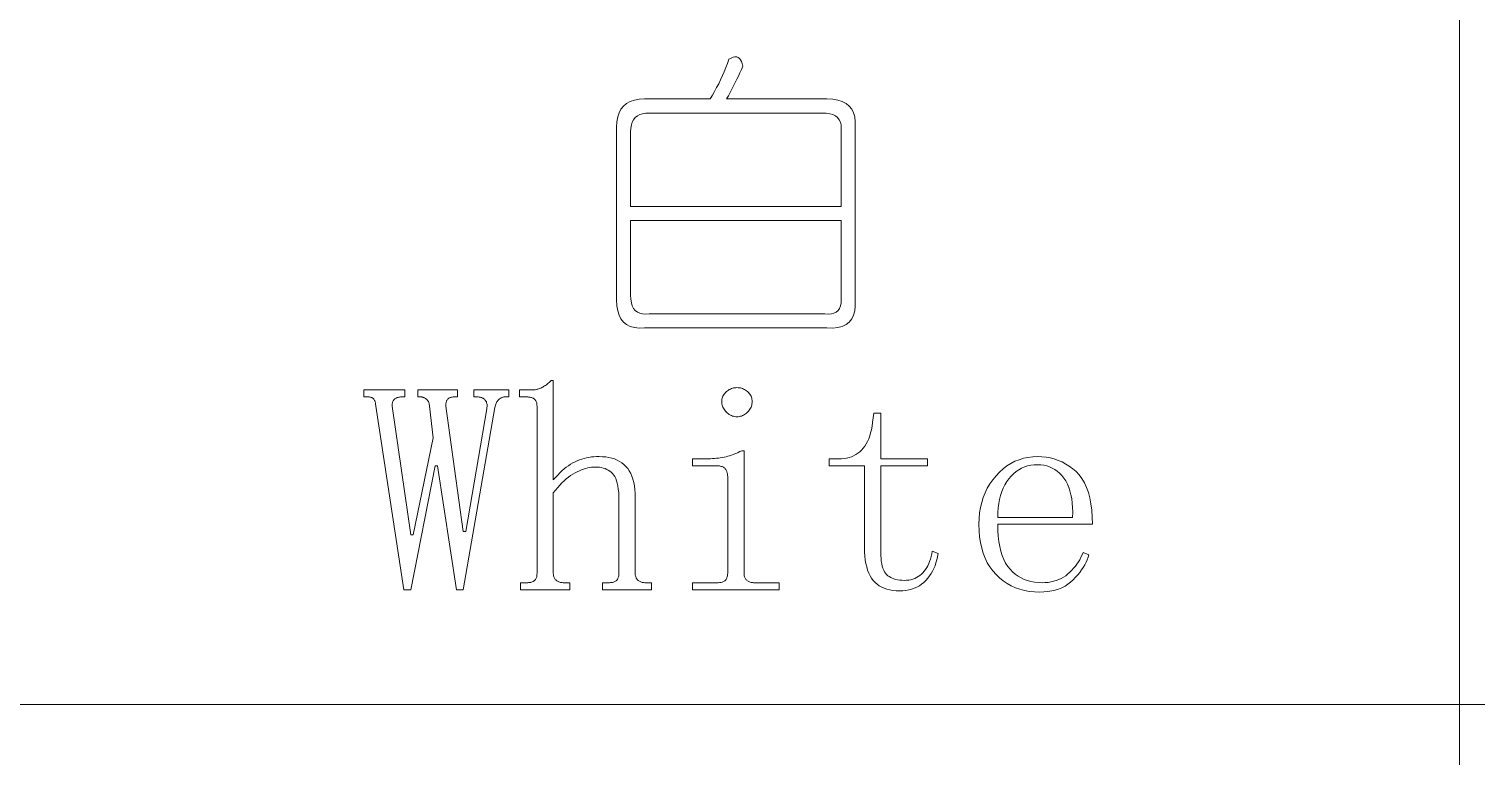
# Model space of a CAD drawing. Extents: x 1 to 297, y 1 to 210.
# Drawn here: x 241.71 to 252.32, y 50.69 to 56.02 of the extents above; entities that cross this region are included whole.
import ezdxf

# ---------------------------------------------------------------- set-up
doc = ezdxf.new("R2010")
doc.units = 0

msp = doc.modelspace()

# ---------------------------------------------------------------- linework, layer by layer
at = {"color": 7, "lineweight": 13}
for p, q in [((252.196, 61.841), (252.196, 29.51)), ((220.3, 51.064), (295.449, 51.064))]:
    msp.add_line(p, q, dxfattribs=at)
for points in [[(246.839, 55.798), (246.856, 55.807), (246.871, 55.813), (246.884, 55.815), (246.897, 55.815), (246.908, 55.811), (246.917, 55.804), (246.926, 55.795), (246.932, 55.782), (246.938, 55.766), (246.942, 55.747), (246.932, 55.723), (246.921, 55.699), (246.91, 55.675), (246.898, 55.651), (246.886, 55.627), (246.874, 55.603), (246.862, 55.579), (246.849, 55.555), (246.836, 55.531), (246.822, 55.507), (247.559, 55.507), (247.601, 55.505), (247.639, 55.499), (247.671, 55.488), (247.699, 55.474), (247.722, 55.455), (247.74, 55.433), (247.754, 55.406), (247.762, 55.375), (247.766, 55.34), (247.765, 55.301), (247.765, 54.033), (247.766, 53.99), (247.762, 53.953), (247.754, 53.92), (247.74, 53.893), (247.722, 53.87), (247.699, 53.852), (247.671, 53.838), (247.639, 53.83), (247.601, 53.826), (247.559, 53.827), (246.222, 53.827), (246.183, 53.826), (246.148, 53.83), (246.117, 53.838), (246.09, 53.852), (246.068, 53.87), (246.049, 53.893), (246.035, 53.92), (246.025, 53.953), (246.018, 53.99), (246.016, 54.033), (246.016, 55.301), (246.018, 55.34), (246.025, 55.375), (246.035, 55.406), (246.049, 55.433), (246.068, 55.455), (246.09, 55.474), (246.117, 55.488), (246.148, 55.499), (246.183, 55.505), (246.222, 55.507), (246.702, 55.507), (246.719, 55.535), (246.735, 55.562), (246.75, 55.591), (246.765, 55.619), (246.779, 55.648), (246.793, 55.678), (246.805, 55.707), (246.817, 55.737), (246.829, 55.768)], [(247.525, 55.404), (246.256, 55.404), (246.23, 55.403), (246.207, 55.399), (246.186, 55.392), (246.169, 55.382), (246.153, 55.37), (246.141, 55.355), (246.132, 55.337), (246.125, 55.316), (246.121, 55.293), (246.119, 55.267), (246.119, 54.718), (247.662, 54.718), (247.662, 55.267), (247.664, 55.293), (247.662, 55.316), (247.657, 55.337), (247.648, 55.355), (247.636, 55.37), (247.621, 55.382), (247.602, 55.392), (247.58, 55.399), (247.554, 55.403)], [(247.662, 54.615), (246.119, 54.615), (246.119, 54.067), (246.121, 54.038), (246.125, 54.012), (246.132, 53.99), (246.141, 53.971), (246.153, 53.955), (246.169, 53.943), (246.186, 53.935), (246.207, 53.93), (246.23, 53.928), (246.256, 53.93), (247.542, 53.93), (247.568, 53.928), (247.591, 53.93), (247.61, 53.935), (247.627, 53.943), (247.641, 53.955), (247.651, 53.971), (247.658, 53.99), (247.663, 54.012), (247.664, 54.038), (247.662, 54.067)], [(245.228, 53.373), (245.228, 53.321), (245.193, 53.321), (245.19, 53.321), (245.186, 53.32), (245.183, 53.32), (245.179, 53.318), (245.175, 53.317), (245.171, 53.315), (245.167, 53.313), (245.163, 53.31), (245.159, 53.307), (245.155, 53.304), (245.151, 53.3), (245.147, 53.296), (245.143, 53.291), (245.14, 53.286), (245.137, 53.28), (245.134, 53.274), (245.131, 53.267), (245.129, 53.26), (245.127, 53.252), (245.125, 53.244), (244.893, 51.907), (244.842, 51.907), (244.705, 52.815), (244.688, 52.815), (244.508, 51.907), (244.456, 51.907), (244.251, 53.253), (244.251, 53.259), (244.25, 53.266), (244.249, 53.272), (244.249, 53.277), (244.247, 53.283), (244.246, 53.288), (244.244, 53.292), (244.242, 53.296), (244.24, 53.3), (244.238, 53.304), (244.235, 53.307), (244.232, 53.31), (244.229, 53.313), (244.225, 53.315), (244.222, 53.317), (244.218, 53.318), (244.213, 53.32), (244.209, 53.32), (244.204, 53.321), (244.199, 53.321), (244.165, 53.321), (244.165, 53.373), (244.465, 53.373), (244.465, 53.321), (244.439, 53.321), (244.433, 53.321), (244.426, 53.32), (244.42, 53.32), (244.415, 53.318), (244.409, 53.317), (244.404, 53.315), (244.4, 53.313), (244.395, 53.31), (244.391, 53.307), (244.388, 53.304), (244.385, 53.3), (244.382, 53.296), (244.379, 53.292), (244.377, 53.288), (244.375, 53.283), (244.373, 53.277), (244.372, 53.272), (244.371, 53.266), (244.371, 53.259), (244.371, 53.253), (244.508, 52.31), (244.525, 52.31), (244.671, 53.021), (244.645, 53.253), (244.645, 53.259), (244.644, 53.266), (244.643, 53.272), (244.641, 53.277), (244.64, 53.283), (244.637, 53.288), (244.634, 53.292), (244.631, 53.296), (244.628, 53.3), (244.623, 53.304), (244.619, 53.307), (244.615, 53.31), (244.611, 53.313), (244.607, 53.315), (244.603, 53.317), (244.599, 53.318), (244.596, 53.32), (244.592, 53.32), (244.588, 53.321), (244.585, 53.321), (244.559, 53.321), (244.559, 53.373), (244.851, 53.373), (244.851, 53.321), (244.825, 53.321), (244.818, 53.321), (244.812, 53.32), (244.806, 53.32), (244.801, 53.318), (244.796, 53.317), (244.791, 53.315), (244.787, 53.313), (244.784, 53.31), (244.781, 53.307), (244.778, 53.304), (244.775, 53.3), (244.773, 53.296), (244.771, 53.292), (244.77, 53.288), (244.768, 53.283), (244.767, 53.277), (244.766, 53.272), (244.765, 53.266), (244.765, 53.259), (244.765, 53.253), (244.893, 52.335), (244.911, 52.335), (245.065, 53.235), (245.066, 53.244), (245.067, 53.252), (245.067, 53.259), (245.067, 53.266), (245.066, 53.273), (245.064, 53.279), (245.062, 53.285), (245.059, 53.29), (245.056, 53.295), (245.052, 53.3), (245.048, 53.304), (245.043, 53.307), (245.038, 53.311), (245.033, 53.313), (245.027, 53.316), (245.022, 53.318), (245.016, 53.319), (245.01, 53.32), (245.003, 53.321), (244.996, 53.321), (244.971, 53.321), (244.971, 53.373)], [(245.313, 51.907), (245.313, 51.958), (245.356, 51.958), (245.365, 51.958), (245.372, 51.959), (245.38, 51.96), (245.387, 51.961), (245.393, 51.963), (245.399, 51.964), (245.404, 51.967), (245.408, 51.969), (245.413, 51.972), (245.416, 51.975), (245.42, 51.979), (245.423, 51.983), (245.425, 51.987), (245.427, 51.992), (245.429, 51.997), (245.431, 52.002), (245.432, 52.008), (245.433, 52.014), (245.433, 52.02), (245.434, 52.027), (245.434, 53.253), (245.433, 53.259), (245.433, 53.266), (245.432, 53.272), (245.431, 53.277), (245.429, 53.283), (245.427, 53.288), (245.425, 53.292), (245.423, 53.296), (245.42, 53.3), (245.416, 53.304), (245.413, 53.307), (245.408, 53.31), (245.404, 53.313), (245.399, 53.315), (245.393, 53.317), (245.387, 53.318), (245.38, 53.32), (245.372, 53.32), (245.365, 53.321), (245.356, 53.321), (245.305, 53.321), (245.305, 53.373), (245.399, 53.373), (245.406, 53.373), (245.413, 53.373), (245.42, 53.374), (245.427, 53.375), (245.434, 53.377), (245.44, 53.379), (245.447, 53.381), (245.454, 53.384), (245.461, 53.386), (245.468, 53.39), (245.475, 53.393), (245.481, 53.397), (245.488, 53.402), (245.495, 53.406), (245.502, 53.411), (245.509, 53.416), (245.516, 53.422), (245.523, 53.428), (245.529, 53.434), (245.536, 53.441), (245.553, 53.441), (245.553, 52.713), (245.569, 52.731), (245.585, 52.748), (245.6, 52.764), (245.616, 52.779), (245.632, 52.793), (245.648, 52.806), (245.664, 52.817), (245.68, 52.828), (245.696, 52.837), (245.712, 52.845), (245.728, 52.853), (245.745, 52.859), (245.762, 52.865), (245.779, 52.87), (245.797, 52.874), (245.814, 52.878), (245.832, 52.881), (245.851, 52.882), (245.869, 52.884), (245.888, 52.884), (245.913, 52.883), (245.937, 52.881), (245.96, 52.877), (245.981, 52.872), (246.001, 52.866), (246.02, 52.858), (246.038, 52.848), (246.055, 52.837), (246.071, 52.825), (246.085, 52.811), (246.098, 52.796), (246.11, 52.779), (246.12, 52.76), (246.129, 52.74), (246.136, 52.718), (246.143, 52.694), (246.147, 52.669), (246.151, 52.642), (246.153, 52.614), (246.153, 52.584), (246.153, 52.027), (246.154, 52.02), (246.154, 52.014), (246.155, 52.008), (246.157, 52.002), (246.159, 51.997), (246.161, 51.992), (246.164, 51.987), (246.167, 51.983), (246.171, 51.979), (246.175, 51.975), (246.179, 51.972), (246.184, 51.969), (246.189, 51.967), (246.194, 51.964), (246.2, 51.963), (246.205, 51.961), (246.211, 51.96), (246.217, 51.959), (246.224, 51.958), (246.231, 51.958), (246.273, 51.958), (246.273, 51.907), (245.913, 51.907), (245.913, 51.958), (245.956, 51.958), (245.965, 51.958), (245.972, 51.959), (245.98, 51.96), (245.987, 51.961), (245.993, 51.963), (245.999, 51.964), (246.004, 51.967), (246.008, 51.969), (246.013, 51.972), (246.016, 51.975), (246.02, 51.979), (246.023, 51.983), (246.025, 51.987), (246.027, 51.992), (246.029, 51.997), (246.031, 52.002), (246.032, 52.008), (246.033, 52.014), (246.033, 52.02), (246.033, 52.027), (246.033, 52.567), (246.033, 52.595), (246.032, 52.621), (246.029, 52.645), (246.026, 52.668), (246.022, 52.688), (246.017, 52.706), (246.01, 52.723), (246.003, 52.737), (245.995, 52.749), (245.986, 52.76), (245.977, 52.769), (245.966, 52.777), (245.955, 52.784), (245.944, 52.79), (245.932, 52.795), (245.919, 52.799), (245.906, 52.803), (245.892, 52.805), (245.877, 52.806), (245.862, 52.807), (245.848, 52.806), (245.834, 52.805), (245.82, 52.803), (245.805, 52.8), (245.79, 52.796), (245.775, 52.791), (245.76, 52.786), (245.744, 52.779), (245.728, 52.772), (245.712, 52.764), (245.696, 52.755), (245.68, 52.744), (245.664, 52.733), (245.648, 52.72), (245.632, 52.706), (245.616, 52.691), (245.6, 52.675), (245.585, 52.657), (245.569, 52.638), (245.553, 52.618), (245.553, 52.027), (245.554, 52.02), (245.554, 52.014), (245.555, 52.008), (245.557, 52.002), (245.559, 51.997), (245.561, 51.992), (245.564, 51.987), (245.567, 51.983), (245.571, 51.979), (245.575, 51.975), (245.579, 51.972), (245.584, 51.969), (245.589, 51.967), (245.594, 51.964), (245.6, 51.963), (245.605, 51.961), (245.611, 51.96), (245.617, 51.959), (245.624, 51.958), (245.631, 51.958), (245.673, 51.958), (245.673, 51.907)], [(246.899, 53.39), (246.908, 53.389), (246.916, 53.389), (246.924, 53.387), (246.932, 53.385), (246.94, 53.382), (246.948, 53.379), (246.955, 53.375), (246.962, 53.371), (246.969, 53.365), (246.976, 53.36), (246.983, 53.354), (246.989, 53.347), (246.994, 53.341), (246.998, 53.334), (247.002, 53.327), (247.005, 53.319), (247.008, 53.311), (247.009, 53.304), (247.01, 53.295), (247.011, 53.287), (247.01, 53.278), (247.009, 53.27), (247.008, 53.262), (247.005, 53.254), (247.002, 53.246), (246.998, 53.239), (246.994, 53.231), (246.989, 53.224), (246.983, 53.217), (246.976, 53.21), (246.969, 53.203), (246.962, 53.197), (246.955, 53.192), (246.948, 53.188), (246.94, 53.184), (246.932, 53.181), (246.924, 53.179), (246.916, 53.177), (246.908, 53.176), (246.899, 53.175), (246.891, 53.176), (246.882, 53.177), (246.874, 53.179), (246.866, 53.181), (246.858, 53.184), (246.851, 53.188), (246.843, 53.192), (246.836, 53.197), (246.829, 53.203), (246.822, 53.21), (246.816, 53.217), (246.81, 53.224), (246.805, 53.231), (246.8, 53.239), (246.796, 53.246), (246.793, 53.254), (246.791, 53.262), (246.789, 53.27), (246.788, 53.278), (246.788, 53.287), (246.788, 53.295), (246.789, 53.304), (246.791, 53.311), (246.793, 53.319), (246.796, 53.327), (246.8, 53.334), (246.805, 53.341), (246.81, 53.347), (246.816, 53.354), (246.822, 53.36), (246.829, 53.365), (246.836, 53.371), (246.843, 53.375), (246.851, 53.379), (246.858, 53.382), (246.866, 53.385), (246.874, 53.387), (246.882, 53.389), (246.891, 53.389)], [(247.953, 52.181), (247.954, 52.158), (247.955, 52.136), (247.957, 52.116), (247.96, 52.098), (247.964, 52.08), (247.969, 52.065), (247.975, 52.051), (247.981, 52.039), (247.988, 52.028), (247.996, 52.018), (248.005, 52.01), (248.015, 52.003), (248.026, 51.996), (248.037, 51.991), (248.05, 51.986), (248.063, 51.982), (248.077, 51.979), (248.092, 51.977), (248.108, 51.976), (248.125, 51.975), (248.142, 51.976), (248.158, 51.978), (248.173, 51.98), (248.188, 51.984), (248.202, 51.989), (248.215, 51.996), (248.228, 52.003), (248.24, 52.011), (248.251, 52.021), (248.262, 52.031), (248.272, 52.043), (248.281, 52.055), (248.29, 52.069), (248.298, 52.083), (248.305, 52.099), (248.311, 52.115), (248.317, 52.132), (248.322, 52.15), (248.327, 52.17), (248.331, 52.19), (248.373, 52.173), (248.37, 52.149), (248.364, 52.126), (248.358, 52.104), (248.351, 52.083), (248.342, 52.063), (248.333, 52.044), (248.322, 52.026), (248.31, 52.008), (248.298, 51.991), (248.283, 51.975), (248.268, 51.961), (248.252, 51.948), (248.236, 51.936), (248.218, 51.926), (248.199, 51.918), (248.179, 51.911), (248.158, 51.905), (248.137, 51.901), (248.114, 51.899), (248.091, 51.898), (248.066, 51.899), (248.042, 51.901), (248.019, 51.905), (247.998, 51.911), (247.978, 51.918), (247.96, 51.926), (247.942, 51.936), (247.926, 51.948), (247.911, 51.961), (247.898, 51.975), (247.886, 51.992), (247.875, 52.01), (247.865, 52.029), (247.857, 52.051), (247.85, 52.074), (247.844, 52.099), (247.839, 52.125), (247.836, 52.154), (247.834, 52.184), (247.833, 52.215), (247.833, 52.815), (247.576, 52.815), (247.576, 52.867), (247.645, 52.867), (247.665, 52.868), (247.685, 52.869), (247.703, 52.873), (247.721, 52.877), (247.738, 52.883), (247.754, 52.89), (247.77, 52.898), (247.785, 52.908), (247.799, 52.919), (247.812, 52.931), (247.824, 52.945), (247.836, 52.96), (247.846, 52.976), (247.856, 52.994), (247.865, 53.014), (247.872, 53.035), (247.879, 53.057), (247.885, 53.081), (247.89, 53.106), (247.893, 53.133), (247.902, 53.201), (247.953, 53.201), (247.953, 52.867), (248.296, 52.867), (248.296, 52.815), (247.953, 52.815)], [(246.831, 52.738), (246.83, 52.745), (246.83, 52.752), (246.829, 52.758), (246.828, 52.764), (246.826, 52.769), (246.824, 52.775), (246.822, 52.78), (246.82, 52.785), (246.817, 52.79), (246.813, 52.794), (246.81, 52.798), (246.806, 52.802), (246.801, 52.805), (246.796, 52.808), (246.79, 52.81), (246.784, 52.812), (246.777, 52.814), (246.77, 52.815), (246.762, 52.815), (246.753, 52.815), (246.574, 52.815), (246.574, 52.867), (246.659, 52.867), (246.675, 52.867), (246.69, 52.867), (246.705, 52.868), (246.72, 52.869), (246.734, 52.87), (246.749, 52.872), (246.763, 52.873), (246.777, 52.875), (246.791, 52.877), (246.805, 52.88), (246.819, 52.883), (246.832, 52.886), (246.845, 52.889), (246.858, 52.893), (246.871, 52.898), (246.884, 52.903), (246.897, 52.908), (246.909, 52.914), (246.921, 52.92), (246.934, 52.927), (246.951, 52.927), (246.951, 52.027), (246.951, 52.02), (246.951, 52.014), (246.953, 52.008), (246.954, 52.002), (246.956, 51.997), (246.958, 51.992), (246.961, 51.987), (246.964, 51.983), (246.968, 51.979), (246.972, 51.975), (246.976, 51.972), (246.981, 51.969), (246.986, 51.967), (246.991, 51.964), (246.997, 51.963), (247.002, 51.961), (247.008, 51.96), (247.015, 51.959), (247.021, 51.958), (247.028, 51.958), (247.208, 51.958), (247.208, 51.907), (246.574, 51.907), (246.574, 51.958), (246.753, 51.958), (246.762, 51.958), (246.77, 51.959), (246.777, 51.96), (246.784, 51.961), (246.79, 51.963), (246.796, 51.964), (246.801, 51.967), (246.806, 51.969), (246.81, 51.972), (246.813, 51.975), (246.817, 51.979), (246.82, 51.983), (246.822, 51.987), (246.824, 51.992), (246.826, 51.997), (246.828, 52.002), (246.829, 52.008), (246.83, 52.014), (246.83, 52.02), (246.831, 52.027)], [(248.811, 52.387), (248.812, 52.342), (248.814, 52.3), (248.819, 52.26), (248.825, 52.223), (248.833, 52.189), (248.843, 52.157), (248.855, 52.128), (248.868, 52.102), (248.884, 52.078), (248.901, 52.057), (248.919, 52.038), (248.939, 52.021), (248.96, 52.007), (248.982, 51.994), (249.005, 51.983), (249.029, 51.974), (249.054, 51.967), (249.08, 51.962), (249.108, 51.959), (249.136, 51.958), (249.158, 51.959), (249.18, 51.961), (249.2, 51.964), (249.22, 51.969), (249.239, 51.974), (249.258, 51.981), (249.276, 51.99), (249.293, 51.999), (249.309, 52.01), (249.325, 52.023), (249.34, 52.036), (249.354, 52.05), (249.367, 52.064), (249.38, 52.079), (249.391, 52.094), (249.402, 52.111), (249.412, 52.127), (249.421, 52.145), (249.429, 52.163), (249.436, 52.181), (249.479, 52.164), (249.473, 52.145), (249.466, 52.126), (249.458, 52.108), (249.448, 52.089), (249.437, 52.071), (249.425, 52.052), (249.412, 52.034), (249.397, 52.016), (249.381, 51.998), (249.363, 51.98), (249.345, 51.963), (249.325, 51.947), (249.304, 51.934), (249.281, 51.922), (249.257, 51.912), (249.232, 51.904), (249.206, 51.898), (249.178, 51.893), (249.149, 51.891), (249.119, 51.89), (249.081, 51.891), (249.043, 51.895), (249.007, 51.901), (248.973, 51.91), (248.94, 51.922), (248.909, 51.936), (248.879, 51.953), (248.85, 51.972), (248.823, 51.994), (248.798, 52.018), (248.774, 52.045), (248.753, 52.074), (248.734, 52.105), (248.718, 52.139), (248.705, 52.175), (248.693, 52.213), (248.685, 52.253), (248.678, 52.295), (248.675, 52.34), (248.673, 52.387), (248.675, 52.429), (248.678, 52.47), (248.685, 52.509), (248.693, 52.547), (248.705, 52.583), (248.718, 52.618), (248.734, 52.651), (248.753, 52.683), (248.774, 52.714), (248.798, 52.743), (248.823, 52.769), (248.85, 52.794), (248.877, 52.815), (248.906, 52.833), (248.936, 52.849), (248.967, 52.861), (248.999, 52.871), (249.032, 52.878), (249.067, 52.883), (249.102, 52.884), (249.134, 52.883), (249.165, 52.88), (249.196, 52.874), (249.225, 52.866), (249.254, 52.856), (249.282, 52.844), (249.309, 52.829), (249.335, 52.813), (249.36, 52.794), (249.385, 52.773), (249.408, 52.749), (249.428, 52.722), (249.446, 52.691), (249.462, 52.657), (249.475, 52.62), (249.486, 52.58), (249.494, 52.537), (249.5, 52.49), (249.504, 52.44), (249.505, 52.387)], [(249.359, 52.438), (249.36, 52.475), (249.359, 52.51), (249.357, 52.543), (249.353, 52.575), (249.347, 52.604), (249.34, 52.632), (249.331, 52.658), (249.321, 52.682), (249.309, 52.705), (249.295, 52.725), (249.28, 52.744), (249.264, 52.761), (249.247, 52.776), (249.229, 52.789), (249.21, 52.799), (249.191, 52.808), (249.17, 52.815), (249.148, 52.82), (249.126, 52.823), (249.102, 52.824), (249.077, 52.823), (249.053, 52.82), (249.029, 52.815), (249.007, 52.808), (248.985, 52.798), (248.965, 52.787), (248.945, 52.774), (248.927, 52.758), (248.909, 52.741), (248.892, 52.721), (248.877, 52.7), (248.863, 52.677), (248.851, 52.653), (248.84, 52.627), (248.831, 52.599), (248.824, 52.57), (248.818, 52.539), (248.814, 52.507), (248.811, 52.474), (248.811, 52.438)]]:
    msp.add_lwpolyline(points, close=True, dxfattribs=at)

doc.saveas('drawing.dxf')
